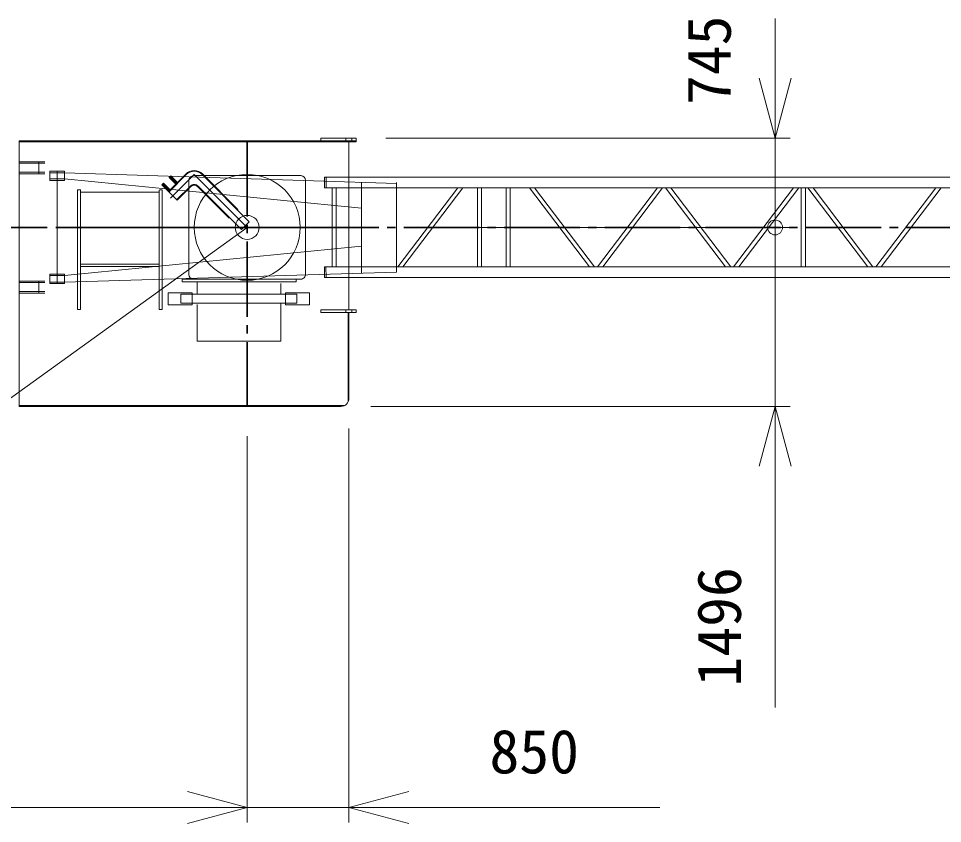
# Model space of a CAD drawing. Units: millimetres, scale not verified. Extents: x -21927 to 21954, y -30681 to 33451.
# Drawn here: x -15294 to -7572, y 23238 to 29967 of the extents above; entities that cross this region are included whole.
import ezdxf
from ezdxf.enums import TextEntityAlignment as Align

# ---------------------------------------------------------------- set-up
doc = ezdxf.new("R2010")
doc.units = ezdxf.units.MM
doc.header["$LTSCALE"] = 70
doc.linetypes.add('CHAIN2', pattern=[12, 9, -1, 1, -1])
for name, color, linetype, lineweight in [('0-4_05 寸法', 7, 'Continuous', 18), ('0-5_10 当社外形線', 3, 'Continuous', 18), ('0-6_12 当社中心線', 3, 'CHAIN2', 35)]:
    doc.layers.add(name, color=color, linetype=linetype, lineweight=lineweight)
doc.styles.add('ＭＳ ゴシック', font='')
doc.styles.get('ＭＳ ゴシック').set_extended_font_data('MS Gothic')

msp = doc.modelspace()

# ---------------------------------------------------------------- linework, layer by layer
at = {"layer": '0-4_05 寸法'}
for p, q in [((-8971.54, 29466.8), (-8971.54, 29966.8)), ((-8971.54, 28966.8), (-8971.54, 29466.8)), ((-12223.19, 28966.8), (-8846.54, 28966.8)), ((-8971.54, 28220.8), (-8971.54, 28966.8)), ((-13382.68, 28220.8), (-16964.82, 25641.71)), ((-11886.23, 28220.8), (-8846.54, 28220.8)), ((-11886.23, 28220.8), (-8846.54, 28220.8)), ((-8971.54, 28220.8), (-8971.54, 27224.8)), ((-8971.54, 28220.8), (-8971.54, 27720.8)), ((-8971.54, 26724.8), (-8971.54, 27224.8)), ((-12349.19, 26724.8), (-8846.54, 26724.8)), ((-8971.54, 26724.8), (-8971.54, 24208.13)), ((-8971.54, 26724.8), (-8971.54, 26224.8)), ((-12533.19, 26540.8), (-12533.19, 23247.25)), ((-13383.19, 26474.8), (-13383.19, 23247.25)), ((-13383.19, 26474.8), (-13383.19, 23247.25)), ((-8971.54, 26224.8), (-8971.54, 25724.8)), ((-17215.19, 23372.25), (-13883.19, 23372.25)), ((-13883.19, 23372.25), (-14383.19, 23372.25)), ((-13383.19, 23372.25), (-13883.19, 23372.25)), ((-13383.19, 23372.25), (-13883.19, 23372.25)), ((-13383.19, 23372.25), (-12533.19, 23372.25)), ((-12533.19, 23372.25), (-12033.19, 23372.25)), ((-12033.19, 23372.25), (-9933.19, 23372.25))]:
    msp.add_line(p, q, dxfattribs=at)
for points in [[(-8837.57, 29466.8), (-8971.54, 28966.8), (-9105.52, 29466.8)], [(-9105.52, 26224.8), (-8971.54, 26724.8), (-8837.57, 26224.8)], [(-13883.19, 23506.22), (-13383.19, 23372.25), (-13883.19, 23238.27)], [(-13883.19, 23506.22), (-13383.19, 23372.25), (-13883.19, 23238.27)], [(-12033.19, 23238.27), (-12533.19, 23372.25), (-12033.19, 23506.22)]]:
    msp.add_lwpolyline(points, dxfattribs=at)
msp.add_circle((-8971.54, 28220.8), 62.5, dxfattribs=at)
msp.add_circle((-8971.54, 28220.8), 62.5, dxfattribs=at)
at = {"layer": '0-5_10 当社外形線'}
for p, q in [((-12473.19, 28966.8), (-12767.93, 28966.8)), ((-12558.19, 28966.45), (-12558.19, 28942.97)), ((-12508.19, 28966.45), (-12508.19, 28942.97)), ((-12473.19, 28966.8), (-12473.19, 28942.8)), ((-12473.19, 28942.8), (-15289.37, 28942.8)), ((-15289.37, 28942.8), (-15289.37, 26724.8)), ((-12473.19, 28936.8), (-15289.37, 28936.8)), ((-12533.19, 27532.3), (-12533.19, 28936.8)), ((-12473.19, 28936.8), (-12473.19, 28942.8)), ((-15289.37, 28804.61), (-15289.37, 28798.5)), ((-15074.19, 28769.3), (-15289.37, 28769.3)), ((-15074.19, 28757.3), (-15289.37, 28757.3)), ((-15123.37, 28769.3), (-15123.37, 28669.3)), ((-15074.19, 28681.3), (-15289.37, 28681.3)), ((-15074.19, 28669.3), (-15289.37, 28669.3)), ((-15031.86, 28691.2), (-14908.83, 28691.2)), ((-15031.86, 28691.2), (-15031.86, 28611.69)), ((-15031.86, 28677.7), (-14908.83, 28677.7)), ((-14970.34, 28691.2), (-14970.34, 27752)), ((-14908.83, 28691.2), (-14908.83, 28611.69)), ((-14908.83, 28677.7), (-12136.23, 28587.68)), ((-13896.27, 28666), (-14040.52, 28521.75)), ((-13892.02, 28661.75), (-14036.27, 28517.5)), ((-14021.96, 28651.68), (-14034.69, 28638.96)), ((-14021.96, 28651.68), (-13966.27, 28596)), ((-13829.87, 28653.3), (-12934.87, 28653.3)), ((-13759.08, 28661.75), (-13365.69, 28268.36)), ((-13754.85, 28665.99), (-13460.45, 28371.6)), ((-15031.86, 28625.19), (-14908.83, 28625.19)), ((-15031.86, 28611.69), (-14908.83, 28611.69)), ((-14908.83, 28625.19), (-12427.29, 28380.64)), ((-14083.48, 28590.17), (-14096.21, 28577.44)), ((-14096.21, 28577.44), (-13966.97, 28448.21)), ((-14089.84, 28583.8), (-14034.15, 28528.11)), ((-14083.48, 28590.17), (-14027.79, 28534.48)), ((-14034.69, 28638.96), (-13979, 28583.27)), ((-14028.33, 28645.32), (-13972.64, 28589.63)), ((-13869.86, 27828.3), (-13869.86, 28613.02)), ((-12894.87, 28613.3), (-12894.87, 27828.59)), ((-12736.36, 28640.36), (-5583.13, 28640.31)), ((-12736.36, 28640.36), (-12736.36, 28551.25)), ((-12724.36, 28640.35), (-12724.36, 28551.25)), ((-12427.29, 28598.18), (-12427.29, 27837.52)), ((-12136.23, 28596.68), (-12136.23, 27846.52)), ((-14800.37, 27534.3), (-14800.37, 28534.3)), ((-14773.42, 28534.3), (-14800.37, 28534.3)), ((-14116.61, 28514.3), (-14776.5, 28514.3)), ((-14775.37, 27534.3), (-14775.37, 28536.06)), ((-14118.37, 27534.3), (-14118.37, 28532.98)), ((-14093.37, 28534.3), (-14116.61, 28534.3)), ((-14093.37, 27534.3), (-14093.37, 28534.3)), ((-13858.08, 28565.59), (-13971.22, 28452.45)), ((-13853.84, 28561.35), (-13966.97, 28448.21)), ((-13797.27, 28561.35), (-13533.98, 28298.06)), ((-12736.36, 28551.25), (-5583.14, 28551.2)), ((-12673.36, 28551.25), (-12673.37, 27890.35)), ((-12639.36, 28551.25), (-12639.37, 27890.35)), ((-12123.84, 27890.34), (-11622.79, 28551.24)), ((-12081.18, 27890.34), (-11580.12, 28551.24)), ((-11458.98, 28551.22), (-11458.99, 27890.32)), ((-11424.98, 28551.21), (-11424.99, 27890.32)), ((-11218.99, 28551.22), (-11218.99, 27890.32)), ((-11184.98, 28551.21), (-11184.99, 27890.31)), ((-10522.29, 27890.35), (-11023.34, 28551.25)), ((-10479.62, 27890.34), (-10980.67, 28551.25)), ((-10454.74, 27890.34), (-9953.68, 28551.24)), ((-10412.07, 27890.34), (-9911.02, 28551.24)), ((-9385.09, 27890.34), (-9886.13, 28551.24)), ((-9342.43, 27890.34), (-9843.47, 28551.24)), ((-9317.54, 27890.34), (-8816.49, 28551.24)), ((-9274.88, 27890.34), (-8773.82, 28551.23)), ((-8752.37, 28551.23), (-8752.38, 27890.34)), ((-8718.37, 28551.23), (-8718.38, 27890.34)), ((-8195.89, 27890.33), (-8696.93, 28551.23)), ((-8153.22, 27890.33), (-8654.26, 28551.23)), ((-8128.33, 27890.33), (-7627.28, 28551.23)), ((-8085.68, 27890.33), (-7584.61, 28551.23)), ((-13460.44, 28371.61), (-13464.81, 28367.23)), ((-13533.98, 28298.06), (-13529.61, 28302.43)), ((-14908.83, 27818.01), (-12427.29, 28062.57)), ((-14116.61, 27914.3), (-14776.5, 27914.3)), ((-14116.61, 27894.3), (-14773.42, 27894.3)), ((-12736.36, 27890.35), (-5583.13, 27890.31)), ((-12724.37, 27890.36), (-12724.36, 27801.26)), ((-15031.86, 27830.02), (-14908.83, 27830.02)), ((-15031.86, 27830.02), (-15031.86, 27752)), ((-15031.86, 27818.01), (-14908.83, 27818.01)), ((-14908.83, 27764), (-12136.23, 27846.52)), ((-14908.83, 27830.02), (-14908.83, 27752)), ((-15074.19, 27772.3), (-15289.37, 27772.3)), ((-15074.19, 27760.3), (-15289.37, 27760.3)), ((-15123.37, 27672.3), (-15123.37, 27772.3)), ((-15031.86, 27764), (-14908.83, 27764)), ((-15031.86, 27752), (-14908.83, 27752)), ((-13802.37, 27759.44), (-13802.37, 27664.42)), ((-13102.37, 27753.1), (-13102.37, 27664.42)), ((-15289.37, 27710.4), (-15289.37, 27716.5)), ((-15074.19, 27684.3), (-15289.37, 27684.3)), ((-15074.19, 27672.3), (-15289.37, 27672.3)), ((-12967.37, 27662.3), (-13937.37, 27662.3)), ((-13062.37, 27574.8), (-13062.37, 27674.8)), ((-12967.37, 27587.31), (-12967.37, 27662.3)), ((-13802.37, 27575.74), (-13802.37, 27269.31)), ((-13102.37, 27582.07), (-13102.37, 27269.31)), ((-12862.37, 27574.8), (-13062.37, 27574.8)), ((-15289.37, 27561.5), (-15289.37, 27567.5)), ((-14775.37, 27534.3), (-14800.37, 27534.3)), ((-14093.37, 27534.3), (-14118.37, 27534.3)), ((-12768.19, 27508.3), (-12768.19, 27532.3)), ((-12473.19, 27508.3), (-12768.19, 27508.3)), ((-12558.19, 27508.65), (-12558.19, 27532.13)), ((-12539.19, 26763.31), (-12539.19, 27508.3)), ((-12533.19, 26790.8), (-12533.19, 27508.3)), ((-12533.19, 26790.8), (-12533.19, 27508.3)), ((-12508.19, 27508.65), (-12508.19, 27532.13)), ((-13802.37, 27269.31), (-13102.37, 27269.31)), ((-12571.7, 26730.8), (-15289.37, 26730.8)), ((-12599.19, 26724.8), (-15289.37, 26724.8))]:
    msp.add_line(p, q, dxfattribs=at)
for points in [[(-12473.19, 28966.8), (-12768.19, 28966.8), (-12768.19, 28942.8)], [(-13793.03, 28565.59), (-13430.75, 28203.31), (-13365.69, 28268.36)], [(-12736.36, 27890.35), (-12736.37, 27801.25), (-5583.13, 27801.21)], [(-13927.37, 27764.3), (-13927.37, 27788.3), (-12932.27, 27788.3)], [(-13927.37, 27764.3), (-12972.37, 27764.3), (-12972.37, 27788.3)], [(-14042.37, 27574.8), (-13842.37, 27574.8), (-13842.37, 27674.8)], [(-14042.37, 27574.8), (-14042.37, 27674.8), (-13842.37, 27674.8)], [(-12967.37, 27587.31), (-13937.37, 27587.31), (-13937.37, 27662.3)], [(-12862.37, 27574.8), (-12862.37, 27674.8), (-13062.37, 27674.8)], [(-12473.19, 27508.3), (-12473.19, 27532.3), (-12768.19, 27532.3)]]:
    msp.add_lwpolyline(points, dxfattribs=at)
for centre, radius in [((-13382.68, 28220.81), 442.5), ((-13382.68, 28220.8), 100)]:
    msp.add_circle(centre, radius, dxfattribs=at)
for centre, radius, start, end in [((-13825.56, 28595.29), 100, 44.99994, 134.99994), ((-13825.56, 28595.29), 94, 44.99994, 134.99994), ((-13829.87, 28613.3), 40, 90, 180.40313), ((-12934.87, 28613.3), 40, 0, 90), ((-13825.55, 28533.06), 46, 44.99994, 134.99994), ((-13825.55, 28533.06), 40, 44.99994, 134.99994), ((-13829.87, 27828.3), 40, 180, 270), ((-12934.87, 27828.3), 40, 270, 0.40313), ((-12599.19, 26790.8), 66, 270, 0)]:
    msp.add_arc(centre, radius, start, end, dxfattribs=at)
at = {"layer": '0-6_12 当社中心線'}
for p, q in [((-13383.19, 28942.8), (-13383.19, 26724.8)), ((-13825.56, 28663.17), (-14024.19, 28464.54)), ((-13383.19, 28220.8), (-13825.56, 28663.17)), ((-12533.19, 28220.8), (-18667.72, 28220.8)), ((-5564.11, 28220.8), (-14970.34, 28220.8))]:
    msp.add_line(p, q, dxfattribs=at)

# ---------------------------------------------------------------- texts
at = {"layer": '0-4_05 寸法', "style": 'ＭＳ ゴシック'}
for s, p in [('745', (-9231.54, 29242.98)), ('1496', (-9146.54, 24383.13))]:
    msp.add_text(s, height=366.6, rotation=90, dxfattribs=at).set_placement(p, align=Align.BOTTOM_LEFT)
msp.add_text('850', height=366.6, dxfattribs=at).set_placement((-11358.19, 23547.25), align=Align.BOTTOM_LEFT)

doc.saveas('drawing.dxf')
